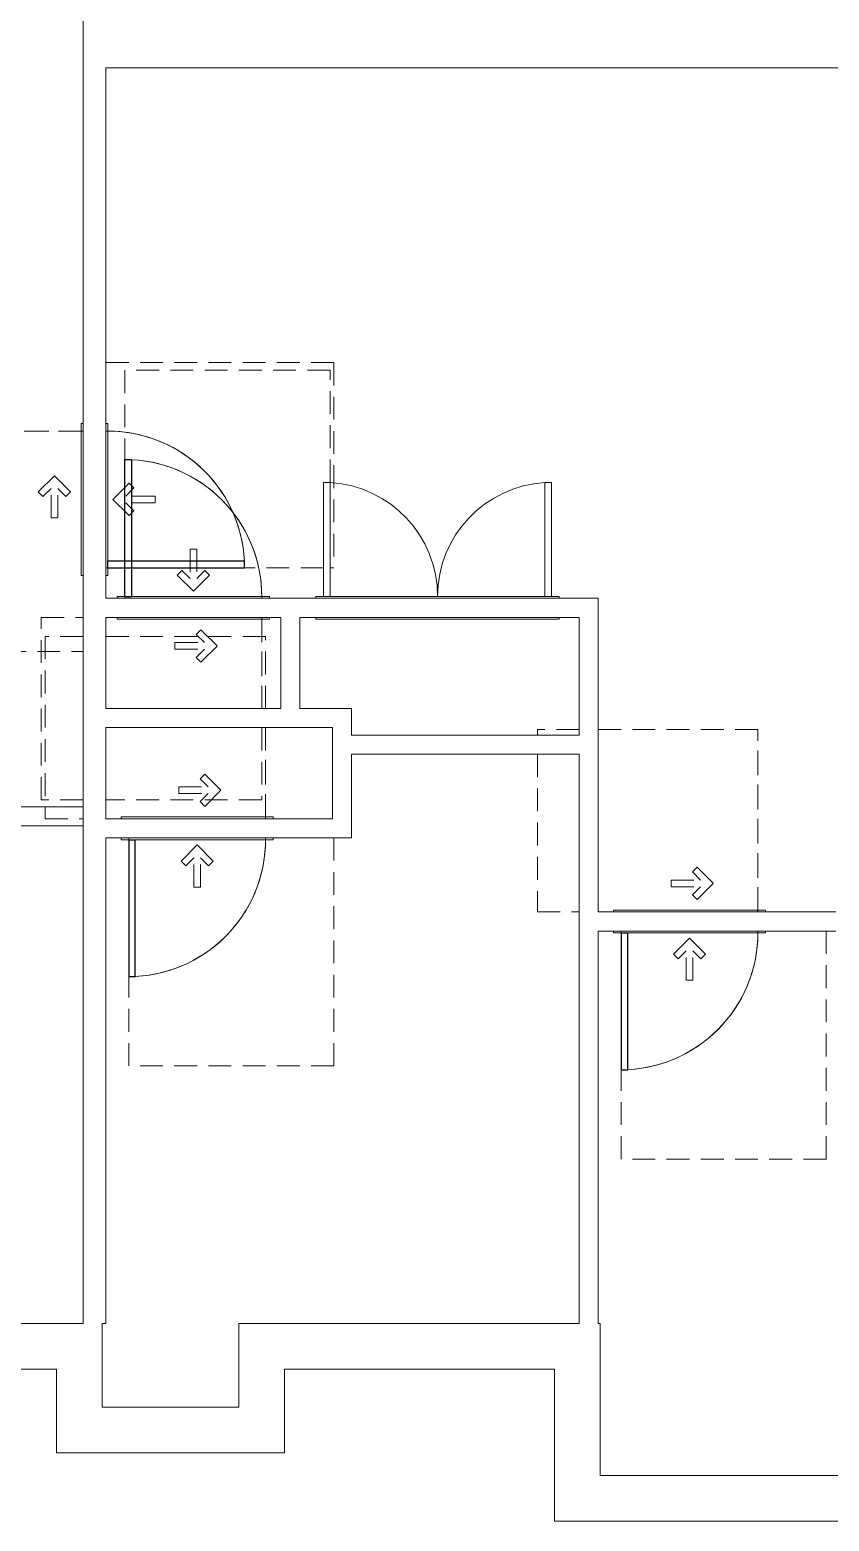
# Model space of a CAD drawing. Header units: inches. Extents: x -1419 to 104, y -84 to 1352.
# Drawn here: x -454.7 to -244.5, y 302.9 to 695.2 of the extents above; entities that cross this region are included whole.
import ezdxf

# ---------------------------------------------------------------- set-up
doc = ezdxf.new("R2010")
doc.units = ezdxf.units.IN
doc.header["$MEASUREMENT"] = 0
doc.linetypes.add('ADA Clearance', pattern=[9, 6, -3])
for name, color, linetype, lineweight in [('A-DOOR', 31, 'Continuous', 15), ('A-DOOR-FRAM', 31, 'Continuous', 9), ('A-WALL', 113, 'Continuous', 15), ('I-WALL', 2, 'Continuous', 15)]:
    doc.layers.add(name, color=color, linetype=linetype, lineweight=lineweight)

# ---------------------------------------------------------------- blocks, each defined once
blk = doc.blocks.new('Door-Single_CE_ - HM Door-2_ HM Frame-V15-ROOF')
at = {"layer": 'A-DOOR', "linetype": 'ADA Clearance', "lineweight": 9}
for p, q in [((-36, 62.5), (18, 62.5)), ((-36, 2.5), (-36, 62.5)), ((18, 62.5), (18, 3)), ((-0.89, 15.47), (-0.89, 7.72)), ((0.86, 15.47), (-0.89, 15.47)), ((0.86, 15.47), (0.86, 7.72)), ((-3.02, 9.85), (-4.26, 8.62)), ((-4.26, 8.62), (-0.02, 4.37)), ((-3.02, 9.85), (-0.89, 7.72)), ((4.22, 8.62), (-0.02, 4.37)), ((2.99, 9.85), (0.86, 7.72)), ((2.99, 9.85), (4.22, 8.62)), ((-18, -3), (-18, -50.5)), ((40, -2.5), (29, -2.5)), ((40, -44), (40, -2.5)), ((-2.02, -5.79), (-6.26, -10.04)), ((-0.78, -7.03), (-2.91, -9.16)), ((-0.78, -7.03), (-2.02, -5.79)), ((-2.02, -14.28), (-6.26, -10.04)), ((4.84, -9.16), (-2.91, -9.16)), ((4.84, -10.91), (-2.91, -10.91)), ((-0.78, -13.04), (-2.91, -10.91)), ((4.84, -10.91), (4.84, -9.16)), ((-0.78, -13.04), (-2.02, -14.28)), ((-18, -50.5), (24, -50.5)), ((29, -50.5), (40, -50.5)), ((40, -50.5), (40, -49))]:
    blk.add_line(p, q, dxfattribs=at)
at = {"layer": 'A-DOOR'}
for p, q in [((18, 39), (16.25, 39)), ((16.25, 39), (16.25, 3)), ((18, 3), (18, 39))]:
    blk.add_line(p, q, dxfattribs=at)
at = {"layer": 'A-DOOR', "lineweight": 25}
for p, q in [((18, 39), (16.25, 39)), ((16.25, 39), (16.25, 3)), ((18, 3), (18, 39))]:
    blk.add_line(p, q, dxfattribs=at)
at = {"layer": 'A-DOOR', "lineweight": 9}
blk.add_arc((18, 3), 36, 90, 179.9988, dxfattribs=at)
blk.add_arc((18, 3), 36, 90, 179.9988, dxfattribs=at)
blk.add_arc((18, 3), 36, 90, 179.9988, dxfattribs=at)
blk.add_arc((18, 3), 36, 90, 179.9988, dxfattribs=at)
blk = doc.blocks.new('Door-Single_CE_ - HM Door-2_ HM Frame-V20-ROOF')
at = {"layer": 'A-DOOR', "linetype": 'ADA Clearance', "lineweight": 9}
for p, q in [((-36, 62.5), (18, 62.5)), ((-36, 2.5), (-36, 62.5)), ((18, 62.5), (18, 3)), ((-0.89, 15.47), (-0.89, 7.72)), ((0.86, 15.47), (-0.89, 15.47)), ((0.86, 15.47), (0.86, 7.72)), ((-3.02, 9.85), (-4.26, 8.62)), ((-4.26, 8.62), (-0.02, 4.37)), ((-3.02, 9.85), (-0.89, 7.72)), ((4.22, 8.62), (-0.02, 4.37)), ((2.99, 9.85), (0.86, 7.72)), ((2.99, 9.85), (4.22, 8.62)), ((-18, -3), (-18, -26.5)), ((-2.02, -5.79), (-6.26, -10.04)), ((-0.78, -7.03), (-2.91, -9.16)), ((-0.78, -7.03), (-2.02, -5.79)), ((40, -50.5), (40, -5.65)), ((-2.02, -14.28), (-6.26, -10.04)), ((4.84, -9.16), (-2.91, -9.16)), ((4.84, -10.91), (-2.91, -10.91)), ((-0.78, -13.04), (-2.91, -10.91)), ((4.84, -10.91), (4.84, -9.16)), ((-0.78, -13.04), (-2.02, -14.28)), ((-18, -31.5), (-18, -50.5)), ((-18, -50.5), (24, -50.5)), ((30, -50.5), (40, -50.5))]:
    blk.add_line(p, q, dxfattribs=at)
at = {"layer": 'A-DOOR'}
for p, q in [((18, 39), (16.25, 39)), ((16.25, 39), (16.25, 3)), ((18, 3), (18, 39))]:
    blk.add_line(p, q, dxfattribs=at)
at = {"layer": 'A-DOOR', "lineweight": 25}
for p, q in [((18, 39), (16.25, 39)), ((16.25, 39), (16.25, 3)), ((18, 3), (18, 39))]:
    blk.add_line(p, q, dxfattribs=at)
at = {"layer": 'A-DOOR', "lineweight": 9}
blk.add_arc((18, 3), 36, 90, 179.9988, dxfattribs=at)
blk.add_arc((18, 3), 36, 90, 179.9988, dxfattribs=at)
blk.add_arc((18, 3), 36, 90, 179.9988, dxfattribs=at)
blk.add_arc((18, 3), 36, 90, 179.9988, dxfattribs=at)
blk = doc.blocks.new('Door-Single_CE_ - HM Door-2_ HM Frame-V21-ROOF')
at = {"layer": 'A-DOOR', "linetype": 'ADA Clearance', "lineweight": 9}
for p, q in [((-18, 50.5), (23, 50.5)), ((-18, 31.5), (-18, 50.5)), ((29, 50.5), (40, 50.5)), ((40, 50.5), (40, 2.5)), ((-18, 3), (-18, 26.5)), ((-2.02, 14.28), (-6.26, 10.04)), ((-0.78, 13.04), (-2.91, 10.91)), ((-0.78, 13.04), (-2.02, 14.28)), ((-2.02, 5.79), (-6.26, 10.04)), ((4.84, 10.91), (-2.91, 10.91)), ((4.84, 9.16), (-2.91, 9.16)), ((-0.78, 7.03), (-2.91, 9.16)), ((4.84, 10.91), (4.84, 9.16)), ((-0.78, 7.03), (-2.02, 5.79)), ((40, 2.5), (29, 2.5)), ((18, -62.5), (18, -3)), ((-4.26, -8.62), (-0.02, -4.37)), ((-3.02, -9.85), (-0.89, -7.72)), ((-0.89, -15.47), (-0.89, -7.72)), ((4.22, -8.62), (-0.02, -4.37)), ((0.86, -15.47), (0.86, -7.72)), ((2.99, -9.85), (0.86, -7.72)), ((-3.02, -9.85), (-4.26, -8.62)), ((2.99, -9.85), (4.22, -8.62)), ((0.86, -15.47), (-0.89, -15.47)), ((-36, -33), (-36, -62.5)), ((-36, -62.5), (18, -62.5))]:
    blk.add_line(p, q, dxfattribs=at)
at = {"layer": 'A-DOOR'}
for p, q in [((16.25, -39), (16.25, -3)), ((18, -3), (18, -39)), ((18, -39), (16.25, -39))]:
    blk.add_line(p, q, dxfattribs=at)
at = {"layer": 'A-DOOR', "lineweight": 25}
for p, q in [((16.25, -39), (16.25, -3)), ((18, -3), (18, -39)), ((18, -39), (16.25, -39))]:
    blk.add_line(p, q, dxfattribs=at)
at = {"layer": 'A-DOOR', "lineweight": 9}
blk.add_arc((18, -3), 36, 180.0012, 270, dxfattribs=at)
blk.add_arc((18, -3), 36, 180.0012, 270, dxfattribs=at)
blk.add_arc((18, -3), 36, 180.0012, 270, dxfattribs=at)
blk.add_arc((18, -3), 36, 180.0012, 270, dxfattribs=at)
blk = doc.blocks.new('Door-Double_CE_ - WD Door-2_ HM Frame-5153506-ROOF')
at = {"layer": 'A-DOOR', "lineweight": 9}
for centre, start, end in [((-30, -3), 273.3398, 359.9986), ((30, -3), 180.0014, 266.6462)]:
    blk.add_arc(centre, 30, start, end, dxfattribs=at)
blk = doc.blocks.new('Door-Single_CE_ - HM Door-2_ HM Frame-V22-ROOF')
at = {"layer": 'A-DOOR', "linetype": 'ADA Clearance', "lineweight": 9}
for p, q in [((-36, 63), (18, 63)), ((-36, 3), (-36, 63)), ((18, 63), (18, 62)), ((18, 60.25), (18, 3.5)), ((-0.89, 15.97), (-0.89, 8.22)), ((0.86, 15.97), (-0.89, 15.97)), ((0.86, 15.97), (0.86, 8.22)), ((-3.02, 10.35), (-4.26, 9.12)), ((-4.26, 9.12), (-0.02, 4.87)), ((-3.02, 10.35), (-0.89, 8.22)), ((4.22, 9.12), (-0.02, 4.87)), ((2.99, 10.35), (0.86, 8.22)), ((2.99, 10.35), (4.22, 9.12)), ((-18, -3.5), (-18, -51)), ((40, -51), (40, -3)), ((-2.02, -6.29), (-6.26, -10.54)), ((-0.78, -7.53), (-2.91, -9.66)), ((-0.78, -7.53), (-2.02, -6.29)), ((-2.02, -14.78), (-6.26, -10.54)), ((4.84, -9.66), (-2.91, -9.66)), ((4.84, -11.41), (-2.91, -11.41)), ((-0.78, -13.54), (-2.91, -11.41)), ((4.84, -11.41), (4.84, -9.66)), ((-0.78, -13.54), (-2.02, -14.78)), ((-18, -51), (40, -51))]:
    blk.add_line(p, q, dxfattribs=at)
at = {"layer": 'A-DOOR'}
for p, q in [((18, 39.5), (16.25, 39.5)), ((16.25, 39.5), (16.25, 3.5)), ((18, 3.5), (18, 39.5))]:
    blk.add_line(p, q, dxfattribs=at)
at = {"layer": 'A-DOOR', "lineweight": 25}
for p, q in [((18, 39.5), (16.25, 39.5)), ((16.25, 39.5), (16.25, 3.5)), ((18, 3.5), (18, 39.5))]:
    blk.add_line(p, q, dxfattribs=at)
at = {"layer": 'A-DOOR', "lineweight": 9}
blk.add_arc((18, 3.5), 36, 90, 179.9988, dxfattribs=at)
blk.add_arc((18, 3.5), 36, 90, 179.9988, dxfattribs=at)
blk.add_arc((18, 3.5), 36, 90, 179.9988, dxfattribs=at)
blk.add_arc((18, 3.5), 36, 90, 179.9988, dxfattribs=at)
blk = doc.blocks.new('Door-Single_CE_ - HM Door-2_ HM Frame-V32-ROOF')
at = {"layer": 'A-DOOR', "linetype": 'ADA Clearance', "lineweight": 9}
for p, q in [((-36, 62.5), (18, 62.5)), ((-36, 2.5), (-36, 62.5)), ((18, 62.5), (18, 3)), ((-0.89, 15.47), (-0.89, 7.72)), ((0.86, 15.47), (-0.89, 15.47)), ((0.86, 15.47), (0.86, 7.72)), ((-3.02, 9.85), (-4.26, 8.62)), ((-4.26, 8.62), (-0.02, 4.37)), ((-3.02, 9.85), (-0.89, 7.72)), ((4.22, 8.62), (-0.02, 4.37)), ((2.99, 9.85), (0.86, 7.72)), ((2.99, 9.85), (4.22, 8.62)), ((-18, -3), (-18, -26.5)), ((40, -2.5), (30, -2.5)), ((40, -50.5), (40, -2.5)), ((-2.02, -5.79), (-6.26, -10.04)), ((-0.78, -7.03), (-2.91, -9.16)), ((-0.78, -7.03), (-2.02, -5.79)), ((-2.02, -14.28), (-6.26, -10.04)), ((4.84, -9.16), (-2.91, -9.16)), ((4.84, -10.91), (-2.91, -10.91)), ((-0.78, -13.04), (-2.91, -10.91)), ((4.84, -10.91), (4.84, -9.16)), ((-0.78, -13.04), (-2.02, -14.28)), ((-18, -31.5), (-18, -50.5)), ((-18, -50.5), (24, -50.5)), ((30, -50.5), (40, -50.5))]:
    blk.add_line(p, q, dxfattribs=at)
at = {"layer": 'A-DOOR'}
for p, q in [((18, 39), (16.25, 39)), ((16.25, 39), (16.25, 3)), ((18, 3), (18, 39))]:
    blk.add_line(p, q, dxfattribs=at)
at = {"layer": 'A-DOOR', "lineweight": 25}
for p, q in [((18, 39), (16.25, 39)), ((16.25, 39), (16.25, 3)), ((18, 3), (18, 39))]:
    blk.add_line(p, q, dxfattribs=at)
at = {"layer": 'A-DOOR', "lineweight": 9}
blk.add_arc((18, 3), 36, 90, 179.9988, dxfattribs=at)
blk.add_arc((18, 3), 36, 90, 179.9988, dxfattribs=at)
blk.add_arc((18, 3), 36, 90, 179.9988, dxfattribs=at)
blk.add_arc((18, 3), 36, 90, 179.9988, dxfattribs=at)
blk = doc.blocks.new('Door-Single_CE_ - HM Door-2_ HM Frame-V54-ROOF')
at = {"layer": 'A-DOOR', "linetype": 'ADA Clearance', "lineweight": 9}
for p, q in [((-36, 62.5), (18, 62.5)), ((-36, 2.5), (-36, 62.5)), ((18, 62.5), (18, 2.5)), ((-0.89, 15.47), (-0.89, 7.72)), ((0.86, 15.47), (-0.89, 15.47)), ((0.86, 15.47), (0.86, 7.72)), ((-3.02, 9.85), (-4.26, 8.62)), ((-4.26, 8.62), (-0.02, 4.37)), ((-3.02, 9.85), (-0.89, 7.72)), ((4.22, 8.62), (-0.02, 4.37)), ((2.99, 9.85), (0.86, 7.72)), ((2.99, 9.85), (4.22, 8.62)), ((-18, -2.5), (-18, -50.5)), ((40, -2.5), (29, -2.5)), ((40, -44), (40, -2.5)), ((-2.02, -5.79), (-6.26, -10.04)), ((-0.78, -7.03), (-2.91, -9.16)), ((-0.78, -7.03), (-2.02, -5.79)), ((-2.02, -14.28), (-6.26, -10.04)), ((4.84, -9.16), (-2.91, -9.16)), ((4.84, -10.91), (-2.91, -10.91)), ((-0.78, -13.04), (-2.91, -10.91)), ((4.84, -10.91), (4.84, -9.16)), ((-0.78, -13.04), (-2.02, -14.28)), ((-18, -50.5), (24, -50.5)), ((29, -50.5), (40, -50.5)), ((40, -50.5), (40, -49))]:
    blk.add_line(p, q, dxfattribs=at)
at = {"layer": 'A-DOOR'}
for p, q in [((18, 39), (16.25, 39)), ((16.25, 39), (16.25, 3)), ((18, 3), (18, 39)), ((16.25, 3), (18, 3))]:
    blk.add_line(p, q, dxfattribs=at)
at = {"layer": 'A-DOOR', "lineweight": 25}
for p, q in [((18, 39), (16.25, 39)), ((16.25, 39), (16.25, 3)), ((18, 3), (18, 39)), ((18, 3), (16.25, 3))]:
    blk.add_line(p, q, dxfattribs=at)
at = {"layer": 'A-DOOR', "lineweight": 9}
for end in [179.9988, 180.5, 180.5, 180.5]:
    blk.add_arc((18, 3), 36, 90, end, dxfattribs=at)
at = {"layer": 'A-DOOR-FRAM'}
for p, q in [((-20, 3), (20, 3)), ((-20, 2.5), (-20, 3)), ((20, 3), (20, 2.5)), ((-20, -3), (-20, -2.5)), ((20, -3), (-20, -3)), ((20, -2.5), (20, -3))]:
    blk.add_line(p, q, dxfattribs=at)
blk = doc.blocks.new('Door-Single_CE_ - HM Door-2_ HM Frame-V60-ROOF')
at = {"layer": 'A-DOOR', "linetype": 'ADA Clearance', "lineweight": 9}
for p, q in [((-36, 62.5), (18, 62.5)), ((-36, 2.5), (-36, 62.5)), ((18, 62.5), (18, 2.5)), ((-0.89, 15.47), (-0.89, 7.72)), ((0.86, 15.47), (-0.89, 15.47)), ((0.86, 15.47), (0.86, 7.72)), ((-3.02, 9.85), (-4.26, 8.62)), ((-4.26, 8.62), (-0.02, 4.37)), ((-3.02, 9.85), (-0.89, 7.72)), ((4.22, 8.62), (-0.02, 4.37)), ((2.99, 9.85), (0.86, 7.72)), ((2.99, 9.85), (4.22, 8.62)), ((-18, -2.5), (-18, -26.5)), ((40, -2.5), (30, -2.5)), ((40, -50.5), (40, -2.5)), ((-2.02, -5.79), (-6.26, -10.04)), ((-0.78, -7.03), (-2.91, -9.16)), ((-0.78, -7.03), (-2.02, -5.79)), ((-2.02, -14.28), (-6.26, -10.04)), ((4.84, -9.16), (-2.91, -9.16)), ((4.84, -10.91), (-2.91, -10.91)), ((-0.78, -13.04), (-2.91, -10.91)), ((4.84, -10.91), (4.84, -9.16)), ((-0.78, -13.04), (-2.02, -14.28)), ((-18, -31.5), (-18, -50.5)), ((-18, -50.5), (24, -50.5)), ((30, -50.5), (40, -50.5))]:
    blk.add_line(p, q, dxfattribs=at)
at = {"layer": 'A-DOOR'}
for p, q in [((18, 39), (16.25, 39)), ((16.25, 39), (16.25, 3)), ((18, 3), (18, 39)), ((16.25, 3), (18, 3))]:
    blk.add_line(p, q, dxfattribs=at)
at = {"layer": 'A-DOOR', "lineweight": 25}
for p, q in [((18, 39), (16.25, 39)), ((16.25, 39), (16.25, 3)), ((18, 3), (18, 39)), ((18, 3), (16.25, 3))]:
    blk.add_line(p, q, dxfattribs=at)
at = {"layer": 'A-DOOR', "lineweight": 9}
for end in [179.9988, 180.5, 180.5, 180.5]:
    blk.add_arc((18, 3), 36, 90, end, dxfattribs=at)
at = {"layer": 'A-DOOR-FRAM'}
for p, q in [((-20, 3), (20, 3)), ((-20, 2.5), (-20, 3)), ((20, 3), (20, 2.5)), ((-20, -3), (-20, -2.5)), ((20, -3), (-20, -3)), ((20, -2.5), (20, -3))]:
    blk.add_line(p, q, dxfattribs=at)
blk = doc.blocks.new('Door-Single_CE_ - HM Door-2_ HM Frame-V61-ROOF')
at = {"layer": 'A-DOOR', "linetype": 'ADA Clearance', "lineweight": 9}
for p, q in [((-18, 50.5), (23, 50.5)), ((-18, 31.5), (-18, 50.5)), ((29, 50.5), (40, 50.5)), ((40, 50.5), (40, 2.5)), ((-18, 2.5), (-18, 26.5)), ((-2.02, 14.28), (-6.26, 10.04)), ((-0.78, 13.04), (-2.91, 10.91)), ((-0.78, 13.04), (-2.02, 14.28)), ((-2.02, 5.79), (-6.26, 10.04)), ((4.84, 10.91), (-2.91, 10.91)), ((4.84, 9.16), (-2.91, 9.16)), ((-0.78, 7.03), (-2.91, 9.16)), ((4.84, 10.91), (4.84, 9.16)), ((-0.78, 7.03), (-2.02, 5.79)), ((40, 2.5), (29, 2.5)), ((18, -62.5), (18, -2.5)), ((-4.26, -8.62), (-0.02, -4.37)), ((-3.02, -9.85), (-0.89, -7.72)), ((-0.89, -15.47), (-0.89, -7.72)), ((4.22, -8.62), (-0.02, -4.37)), ((0.86, -15.47), (0.86, -7.72)), ((2.99, -9.85), (0.86, -7.72)), ((-3.02, -9.85), (-4.26, -8.62)), ((2.99, -9.85), (4.22, -8.62)), ((0.86, -15.47), (-0.89, -15.47)), ((-36, -33), (-36, -62.5)), ((-36, -62.5), (18, -62.5))]:
    blk.add_line(p, q, dxfattribs=at)
at = {"layer": 'A-DOOR'}
for p, q in [((16.25, -39), (16.25, -3)), ((16.25, -3), (18, -3)), ((18, -3), (18, -39)), ((18, -39), (16.25, -39))]:
    blk.add_line(p, q, dxfattribs=at)
at = {"layer": 'A-DOOR', "lineweight": 25}
for p, q in [((16.25, -39), (16.25, -3)), ((18, -3), (16.25, -3)), ((18, -3), (18, -39)), ((18, -39), (16.25, -39))]:
    blk.add_line(p, q, dxfattribs=at)
at = {"layer": 'A-DOOR', "lineweight": 9}
for start in [179.5, 179.5, 179.5, 180.0012]:
    blk.add_arc((18, -3), 36, start, 270, dxfattribs=at)
at = {"layer": 'A-DOOR-FRAM'}
for p, q in [((-20, 3), (20, 3)), ((-20, 2.5), (-20, 3)), ((20, 3), (20, 2.5)), ((-20, -3), (-20, -2.5)), ((20, -3), (-20, -3)), ((20, -2.5), (20, -3))]:
    blk.add_line(p, q, dxfattribs=at)
blk = doc.blocks.new('Door-Double_CE_ - WD Door-2_ HM Frame-V57-ROOF')
at = {"layer": 'A-DOOR'}
for p, q in [((-30, -3), (-28.25, -3)), ((-30, -33), (-30, -3)), ((-28.25, -3), (-28.25, -33)), ((28.25, -3), (30, -3)), ((28.25, -33), (28.25, -3)), ((30, -3), (30, -33)), ((-28.25, -33), (-30, -33)), ((30, -33), (28.25, -33))]:
    blk.add_line(p, q, dxfattribs=at)
at = {"layer": 'A-DOOR', "lineweight": 9}
for centre, start, end in [((-30, -3), 273.3398, 359.9986), ((30, -3), 180.0014, 266.6462)]:
    blk.add_arc(centre, 30, start, end, dxfattribs=at)
at = {"layer": 'A-DOOR-FRAM'}
for p, q in [((-32, 3), (32, 3)), ((-32, 2.5), (-32, 3)), ((32, 3), (32, 2.5)), ((-32, -3), (-32, -2.5)), ((-30, -3), (-32, -3)), ((28.25, -3), (-28.25, -3)), ((32, -3), (30, -3)), ((32, -2.5), (32, -3))]:
    blk.add_line(p, q, dxfattribs=at)
blk = doc.blocks.new('Door-Single_CE_ - HM Door-2_ HM Frame-V62-ROOF')
at = {"layer": 'A-DOOR', "linetype": 'ADA Clearance', "lineweight": 9}
for p, q in [((-36, 63), (18, 63)), ((-36, 3), (-36, 63)), ((18, 63), (18, 62)), ((18, 60.25), (18, 3)), ((-0.89, 15.97), (-0.89, 8.22)), ((0.86, 15.97), (-0.89, 15.97)), ((0.86, 15.97), (0.86, 8.22)), ((-3.02, 10.35), (-4.26, 9.12)), ((-4.26, 9.12), (-0.02, 4.87)), ((-3.02, 10.35), (-0.89, 8.22)), ((4.22, 9.12), (-0.02, 4.87)), ((2.99, 10.35), (0.86, 8.22)), ((2.99, 10.35), (4.22, 9.12)), ((-18, -3), (-18, -51)), ((40, -51), (40, -3)), ((-2.02, -6.29), (-6.26, -10.54)), ((-0.78, -7.53), (-2.91, -9.66)), ((-0.78, -7.53), (-2.02, -6.29)), ((-2.02, -14.78), (-6.26, -10.54)), ((4.84, -9.66), (-2.91, -9.66)), ((4.84, -11.41), (-2.91, -11.41)), ((-0.78, -13.54), (-2.91, -11.41)), ((4.84, -11.41), (4.84, -9.66)), ((-0.78, -13.54), (-2.02, -14.78)), ((-18, -51), (40, -51))]:
    blk.add_line(p, q, dxfattribs=at)
at = {"layer": 'A-DOOR'}
for p, q in [((18, 39.5), (16.25, 39.5)), ((16.25, 39.5), (16.25, 3.5)), ((18, 3.5), (18, 39.5)), ((16.25, 3.5), (18, 3.5))]:
    blk.add_line(p, q, dxfattribs=at)
at = {"layer": 'A-DOOR', "lineweight": 25}
for p, q in [((18, 39.5), (16.25, 39.5)), ((16.25, 39.5), (16.25, 3.5)), ((18, 3.5), (18, 39.5)), ((18, 3.5), (16.25, 3.5))]:
    blk.add_line(p, q, dxfattribs=at)
at = {"layer": 'A-DOOR', "lineweight": 9}
for end in [179.9988, 180.5, 180.5, 180.5]:
    blk.add_arc((18, 3.5), 36, 90, end, dxfattribs=at)
at = {"layer": 'A-DOOR-FRAM'}
for p, q in [((-20, 3.5), (20, 3.5)), ((-20, 3), (-20, 3.5)), ((20, 3.5), (20, 3)), ((-20, -3.5), (-20, -3)), ((20, -3.5), (-20, -3.5)), ((20, -3), (20, -3.5))]:
    blk.add_line(p, q, dxfattribs=at)

msp = doc.modelspace()

# ---------------------------------------------------------------- linework, layer by layer
at = {"layer": 'A-WALL'}
for p, q in [((-440.71, 354.9), (-440.71, 859.4)), ((-31.71, 685.15), (-434.71, 685.15)), ((-434.71, 685.15), (-434.71, 545.63)), ((-434.71, 540.63), (-434.71, 516.63)), ((-434.71, 511.63), (-434.71, 487.63)), ((-434.71, 482.63), (-434.71, 354.9)), ((-534.71, 354.9), (-440.71, 354.9)), ((-435.71, 354.9), (-435.71, 332.9)), ((-435.71, 354.9), (-434.71, 354.9)), ((-399.71, 354.9), (-310.21, 354.9)), ((-399.71, 332.9), (-399.71, 354.9)), ((-304.71, 354.9), (-305.21, 354.9)), ((-304.71, 354.9), (-304.71, 314.9)), ((-447.71, 342.9), (-528.71, 342.9)), ((-447.71, 320.9), (-447.71, 342.9)), ((-316.71, 342.9), (-387.71, 342.9)), ((-387.71, 342.9), (-387.71, 320.9)), ((-316.71, 302.9), (-316.71, 342.9)), ((-435.71, 332.9), (-399.71, 332.9)), ((-387.71, 320.9), (-447.71, 320.9)), ((-304.71, 314.9), (-183.71, 314.9)), ((-20.71, 302.9), (-316.71, 302.9))]:
    msp.add_line(p, q, dxfattribs=at)
at = {"layer": 'I-WALL'}
for p, q in [((-434.71, 545.63), (-305.21, 545.63)), ((-305.21, 545.63), (-305.21, 463.13)), ((-388.71, 540.63), (-434.71, 540.63)), ((-388.71, 516.63), (-388.71, 540.63)), ((-310.21, 540.63), (-383.71, 540.63)), ((-383.71, 540.63), (-383.71, 516.63)), ((-310.21, 509.63), (-310.21, 540.63)), ((-434.71, 516.63), (-388.71, 516.63)), ((-383.71, 516.63), (-370.08, 516.63)), ((-370.08, 516.63), (-370.08, 509.63)), ((-375.08, 511.63), (-434.71, 511.63)), ((-375.08, 487.63), (-375.08, 511.63)), ((-370.08, 509.63), (-310.21, 509.63)), ((-370.08, 504.63), (-370.08, 482.63)), ((-310.21, 504.63), (-370.08, 504.63)), ((-310.21, 354.9), (-310.21, 504.63)), ((-534.71, 490.78), (-440.71, 490.78)), ((-434.71, 487.63), (-375.08, 487.63)), ((-440.71, 485.78), (-534.71, 485.78)), ((-370.08, 482.63), (-434.71, 482.63)), ((-305.21, 463.13), (-242.71, 463.13)), ((-242.71, 458.13), (-305.21, 458.13)), ((-305.21, 458.13), (-305.21, 354.9))]:
    msp.add_line(p, q, dxfattribs=at)

# ---------------------------------------------------------------- block references
at = {"layer": 'A-DOOR', "lineweight": 9}
for name, p, rotation in [('Door-Single_CE_ - HM Door-2_ HM Frame-V22-ROOF', (-437.71, 571.63), 269.9999999999998), ('Door-Single_CE_ - HM Door-2_ HM Frame-V22-ROOF', (-437.71, 571.63), 269.9999999999998), ('Door-Single_CE_ - HM Door-2_ HM Frame-V62-ROOF', (-437.71, 571.63), 269.9999999999998), ('Door-Single_CE_ - HM Door-2_ HM Frame-V21-ROOF', (-411.71, 543.13), 180), ('Door-Single_CE_ - HM Door-2_ HM Frame-V21-ROOF', (-411.71, 543.13), 180), ('Door-Single_CE_ - HM Door-2_ HM Frame-V61-ROOF', (-411.71, 543.13), 180), ('Door-Single_CE_ - HM Door-2_ HM Frame-V20-ROOF', (-410.71, 485.13), 180), ('Door-Single_CE_ - HM Door-2_ HM Frame-V32-ROOF', (-410.71, 485.13), 180), ('Door-Single_CE_ - HM Door-2_ HM Frame-V60-ROOF', (-410.71, 485.13), 180), ('Door-Single_CE_ - HM Door-2_ HM Frame-V15-ROOF', (-281.21, 460.63), 180), ('Door-Single_CE_ - HM Door-2_ HM Frame-V15-ROOF', (-281.21, 460.63), 180), ('Door-Single_CE_ - HM Door-2_ HM Frame-V54-ROOF', (-281.21, 460.63), 180)]:
    msp.add_blockref(name, p, dxfattribs=dict(at, rotation=rotation))
at = {"layer": 'A-DOOR', "rotation": 180}
for name in ['Door-Double_CE_ - WD Door-2_ HM Frame-V57-ROOF', 'Door-Double_CE_ - WD Door-2_ HM Frame-5153506-ROOF', 'Door-Double_CE_ - WD Door-2_ HM Frame-5153506-ROOF']:
    msp.add_blockref(name, (-347.46, 543.13), dxfattribs=at)

doc.saveas('drawing.dxf')
